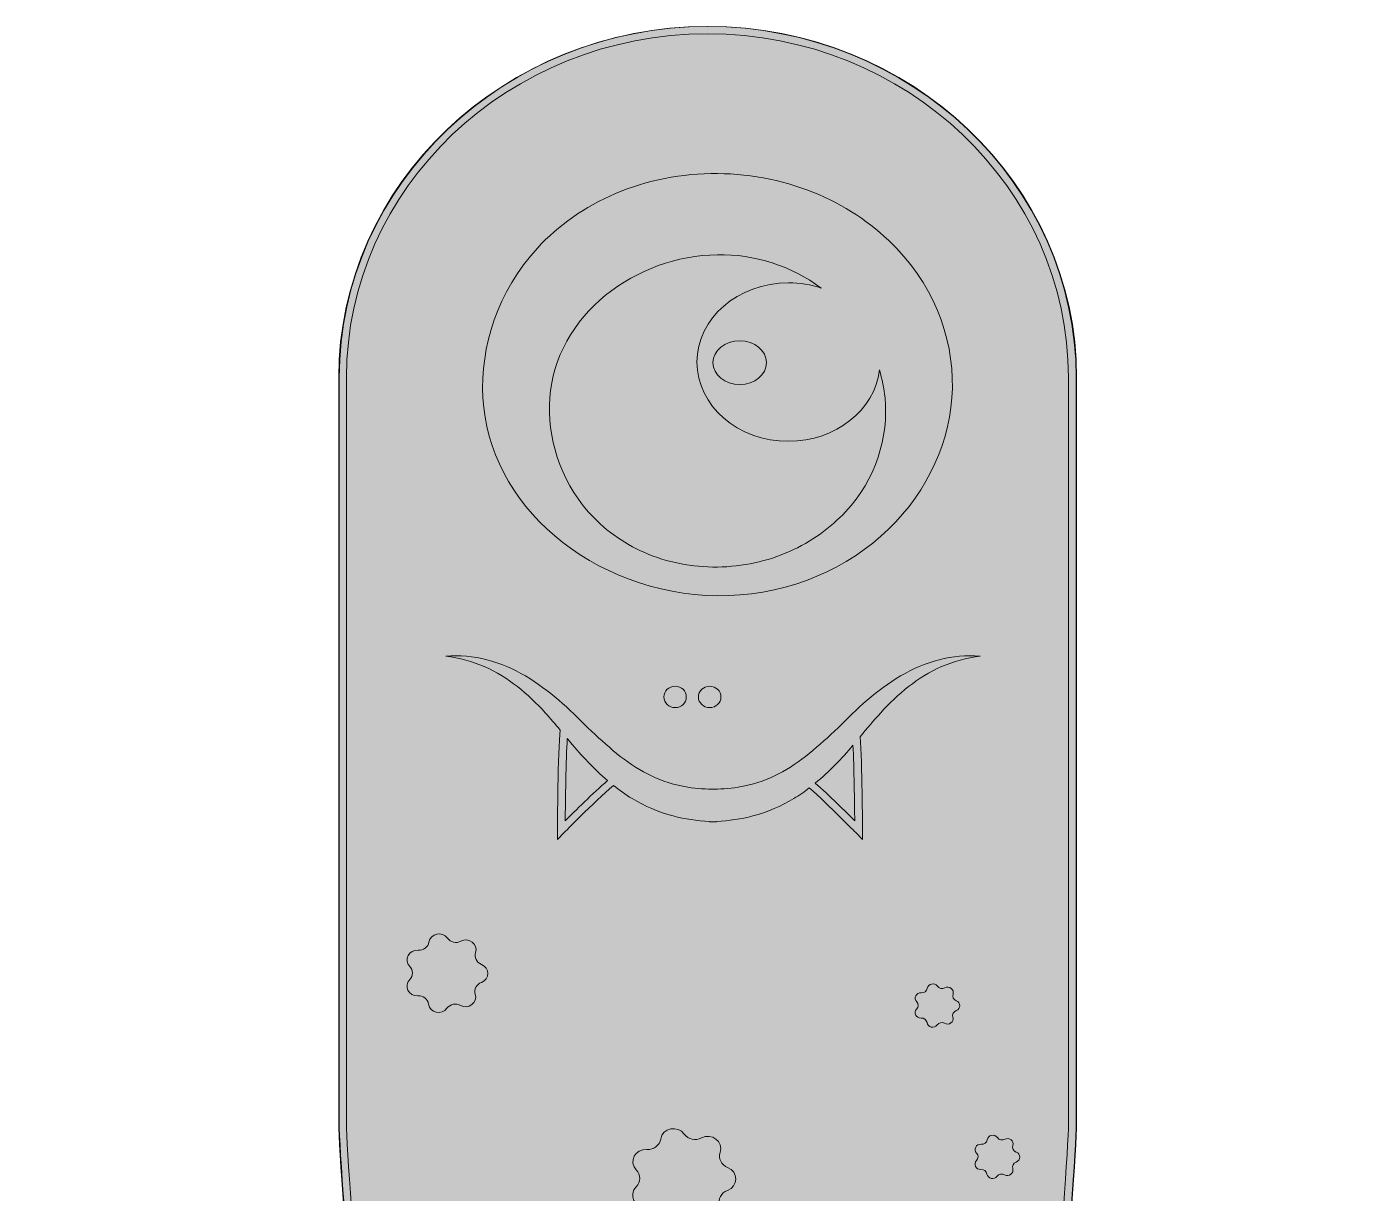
# Model space of a CAD drawing. Header units: millimetres. Extents: x 29 to 230, y -125 to -26.
# Drawn here: x 37.2 to 91.4, y -75.9 to -28.1 of the extents above; entities that cross this region are included whole.
import ezdxf

# ---------------------------------------------------------------- set-up
doc = ezdxf.new("R2010")
doc.units = ezdxf.units.MM
doc.header["$MEASUREMENT"] = 0
doc.layers.add('engraving', color=7, linetype='Continuous')
doc.layers.add('Layer 1', color=7, linetype='Continuous')

# ---------------------------------------------------------------- blocks, each defined once
blk = doc.blocks.new('block 3')
at = {"layer": 'engraving'}
h = blk.add_hatch(color=1, dxfattribs=at)
h.dxf.hatch_style = 2
edge = h.paths.add_edge_path()
edge.add_spline(control_points=[(55.936, -43.289), (56.048, -45.413), (57.118, -47.473), (58.882, -48.952), (60.621, -50.44), (63.039, -51.388), (65.551, -51.406), (68.064, -51.449), (70.547, -50.496), (72.247, -48.971), (73.977, -47.457), (75.004, -45.409), (75.167, -43.289), (75.322, -41.173), (74.591, -38.934), (72.893, -37.155), (72.043, -36.275), (70.97, -35.502), (69.705, -34.96), (68.444, -34.415), (66.999, -34.111), (65.551, -34.095), (64.104, -34.085), (62.643, -34.368), (61.371, -34.914), (60.096, -35.456), (59.015, -36.238), (58.183, -37.137), (56.52, -38.951), (55.831, -41.176), (55.936, -43.289)], knot_values=[0, 0, 0, 0, 1, 1, 1, 2, 2, 2, 3, 3, 3, 4, 4, 4, 5, 5, 5, 6, 6, 6, 7, 7, 7, 8, 8, 8, 9, 9, 9, 10, 10, 10, 10], degree=3, periodic=1)
edge = h.paths.add_edge_path()
edge.add_spline(control_points=[(58.679, -43.289), (58.791, -41.661), (59.66, -40.128), (60.969, -39.089), (62.271, -38.039), (63.889, -37.451), (65.551, -37.425), (67.065, -37.393), (68.592, -37.886), (69.808, -38.795), (69.39, -38.656), (68.938, -38.576), (68.464, -38.576), (66.393, -38.576), (64.714, -40.031), (64.714, -41.826), (64.714, -43.62), (66.393, -45.075), (68.464, -45.075), (70.409, -45.075), (72.007, -43.792), (72.194, -42.149), (72.306, -42.52), (72.385, -42.901), (72.424, -43.289), (72.579, -44.911), (72.049, -46.622), (70.807, -47.961), (70.185, -48.623), (69.407, -49.196), (68.504, -49.594), (67.602, -49.994), (66.585, -50.214), (65.551, -50.231), (64.518, -50.24), (63.485, -50.04), (62.572, -49.64), (61.658, -49.243), (60.874, -48.66), (60.27, -47.98), (59.062, -46.606), (58.575, -44.908), (58.679, -43.289)], knot_values=[0, 0, 0, 0, 1, 1, 1, 2, 2, 2, 3, 3, 3, 4, 4, 4, 5, 5, 5, 6, 6, 6, 7, 7, 7, 8, 8, 8, 9, 9, 9, 10, 10, 10, 11, 11, 11, 12, 12, 12, 13, 13, 13, 14, 14, 14, 14], degree=3, periodic=1)
edge = h.paths.add_edge_path()
edge.add_spline(control_points=[(66.467, -42.751), (65.861, -42.751), (65.37, -42.347), (65.37, -41.85), (65.37, -41.352), (65.861, -40.949), (66.467, -40.949), (67.073, -40.949), (67.565, -41.352), (67.565, -41.85), (67.565, -42.347), (67.073, -42.751), (66.467, -42.751)], knot_values=[0, 0, 0, 0, 1, 1, 1, 2, 2, 2, 3, 3, 3, 4, 4, 4, 4], degree=3, periodic=1)
at = {"layer": 'engraving', "lineweight": 0}
for points, knots in [([(55.936, -43.289), (56.048, -45.413), (57.118, -47.473), (58.882, -48.952), (60.621, -50.44), (63.039, -51.388), (65.551, -51.406), (68.064, -51.449), (70.547, -50.496), (72.247, -48.971), (73.977, -47.457), (75.004, -45.409), (75.167, -43.289), (75.322, -41.173), (74.591, -38.934), (72.893, -37.155), (72.043, -36.275), (70.97, -35.502), (69.705, -34.96), (68.444, -34.415), (66.999, -34.111), (65.551, -34.095), (64.104, -34.085), (62.643, -34.368), (61.371, -34.914), (60.096, -35.456), (59.015, -36.238), (58.183, -37.137), (56.52, -38.951), (55.831, -41.176), (55.936, -43.289)], [0, 0, 0, 0, 1, 1, 1, 2, 2, 2, 3, 3, 3, 4, 4, 4, 5, 5, 5, 6, 6, 6, 7, 7, 7, 8, 8, 8, 9, 9, 9, 10, 10, 10, 10]), ([(58.679, -43.289), (58.791, -41.661), (59.66, -40.128), (60.969, -39.089), (62.271, -38.039), (63.889, -37.451), (65.551, -37.425), (67.065, -37.393), (68.592, -37.886), (69.808, -38.795), (69.39, -38.656), (68.938, -38.576), (68.464, -38.576), (66.393, -38.576), (64.714, -40.031), (64.714, -41.826), (64.714, -43.62), (66.393, -45.075), (68.464, -45.075), (70.409, -45.075), (72.007, -43.792), (72.194, -42.149), (72.306, -42.52), (72.385, -42.901), (72.424, -43.289), (72.579, -44.911), (72.049, -46.622), (70.807, -47.961), (70.185, -48.623), (69.407, -49.196), (68.504, -49.594), (67.602, -49.994), (66.585, -50.214), (65.551, -50.231), (64.518, -50.24), (63.485, -50.04), (62.572, -49.64), (61.658, -49.243), (60.874, -48.66), (60.27, -47.98), (59.062, -46.606), (58.575, -44.908), (58.679, -43.289)], [0, 0, 0, 0, 1, 1, 1, 2, 2, 2, 3, 3, 3, 4, 4, 4, 5, 5, 5, 6, 6, 6, 7, 7, 7, 8, 8, 8, 9, 9, 9, 10, 10, 10, 11, 11, 11, 12, 12, 12, 13, 13, 13, 14, 14, 14, 14]), ([(66.467, -42.751), (65.861, -42.751), (65.37, -42.347), (65.37, -41.85), (65.37, -41.352), (65.861, -40.949), (66.467, -40.949), (67.073, -40.949), (67.565, -41.352), (67.565, -41.85), (67.565, -42.347), (67.073, -42.751), (66.467, -42.751)], [0, 0, 0, 0, 1, 1, 1, 2, 2, 2, 3, 3, 3, 4, 4, 4, 4])]:
    blk.add_open_spline(points, degree=3, knots=knots, dxfattribs=at)
blk = doc.blocks.new('block 2')
at = {"layer": 'engraving'}
h = blk.add_hatch(color=1, dxfattribs=at)
h.dxf.hatch_style = 2
edge = h.paths.add_edge_path()
edge.add_spline(control_points=[(65.144, -28.067), (65.144, -28.067), (65.144, -28.067), (65.144, -28.067), (56.828, -28.067), (50.024, -34.544), (50.024, -42.46), (50.024, -42.46), (50.024, -73.011), (50.024, -73.011), (50.024, -75.132), (51.377, -89.953), (51.377, -89.953), (51.377, -91.875), (53.029, -93.447), (55.048, -93.447), (57.067, -93.447), (58.719, -91.875), (58.719, -89.953), (58.719, -89.953), (58.719, -86.029), (58.719, -86.029), (60.672, -86.91), (62.85, -87.405), (65.144, -87.405), (65.144, -87.405), (65.144, -87.405), (65.144, -87.405), (67.438, -87.405), (69.616, -86.91), (71.569, -86.029), (71.569, -86.029), (71.569, -89.953), (71.569, -89.953), (71.569, -91.875), (73.221, -93.447), (75.24, -93.447), (77.259, -93.447), (78.911, -91.875), (78.911, -89.953), (78.911, -89.953), (80.264, -75.132), (80.264, -73.011), (80.264, -73.011), (80.264, -42.46), (80.264, -42.46), (80.264, -34.544), (73.46, -28.067), (65.144, -28.067), (65.144, -28.067), (65.144, -28.067), (65.144, -28.067)], knot_values=[0, 0, 0, 0, 1, 1, 1, 2, 2, 2, 3, 3, 3, 4, 4, 4, 5, 5, 5, 6, 6, 6, 7, 7, 7, 8, 8, 8, 9, 9, 9, 10, 10, 10, 11, 11, 11, 12, 12, 12, 13, 13, 13, 14, 14, 14, 15, 15, 15, 16, 16, 16, 17, 17, 17, 17], degree=3, periodic=1)
edge = h.paths.add_edge_path()
edge.add_spline(control_points=[(65.144, -28.368), (73.307, -28.368), (79.947, -34.69), (79.947, -42.46), (79.947, -42.46), (79.947, -73.011), (79.947, -73.011), (79.947, -75.095), (78.609, -89.779), (78.596, -89.927), (78.596, -89.927), (78.594, -89.94), (78.594, -89.94), (78.594, -89.94), (78.594, -89.953), (78.594, -89.953), (78.594, -91.713), (77.09, -93.146), (75.24, -93.146), (73.391, -93.146), (71.886, -91.713), (71.886, -89.953), (71.886, -89.953), (71.886, -86.029), (71.886, -86.029), (71.886, -86.029), (71.886, -85.553), (71.886, -85.553), (71.886, -85.553), (71.434, -85.757), (71.434, -85.757), (69.452, -86.65), (67.335, -87.103), (65.144, -87.103), (62.953, -87.103), (60.837, -86.65), (58.854, -85.757), (58.854, -85.757), (58.402, -85.553), (58.402, -85.553), (58.402, -85.553), (58.402, -86.029), (58.402, -86.029), (58.402, -86.029), (58.402, -89.953), (58.402, -89.953), (58.402, -91.713), (56.897, -93.146), (55.048, -93.146), (53.198, -93.146), (51.694, -91.713), (51.694, -89.953), (51.694, -89.953), (51.694, -89.94), (51.694, -89.94), (51.694, -89.94), (51.693, -89.927), (51.693, -89.927), (51.679, -89.779), (50.341, -75.095), (50.341, -73.011), (50.341, -73.011), (50.341, -42.46), (50.341, -42.46), (50.341, -34.69), (56.982, -28.368), (65.144, -28.368)], knot_values=[0, 0, 0, 0, 0.352778, 0.352778, 0.352778, 0.705556, 0.705556, 0.705556, 1.058333, 1.058333, 1.058333, 1.411111, 1.411111, 1.411111, 1.763889, 1.763889, 1.763889, 2.116667, 2.116667, 2.116667, 2.469444, 2.469444, 2.469444, 2.822222, 2.822222, 2.822222, 3.175, 3.175, 3.175, 3.527778, 3.527778, 3.527778, 3.880556, 3.880556, 3.880556, 4.233333, 4.233333, 4.233333, 4.586111, 4.586111, 4.586111, 4.938889, 4.938889, 4.938889, 5.291667, 5.291667, 5.291667, 5.644444, 5.644444, 5.644444, 5.997222, 5.997222, 5.997222, 6.35, 6.35, 6.35, 6.702778, 6.702778, 6.702778, 7.055556, 7.055556, 7.055556, 7.408333, 7.408333, 7.408333, 7.761111, 7.761111, 7.761111, 7.761111], degree=3, periodic=0)
edge.add_line((65.144, -28.368), (65.144, -28.368))
h = blk.add_hatch(color=1, dxfattribs=at)
h.dxf.hatch_style = 2
edge = h.paths.add_edge_path()
edge.add_spline(control_points=[(73.064, -54.694), (72.574, -54.984), (72.12, -55.325), (71.693, -55.688), (71.264, -56.052), (70.881, -56.454), (70.497, -56.819), (69.723, -57.555), (68.947, -58.261), (68.058, -58.71), (67.614, -58.937), (67.165, -59.106), (66.678, -59.207), (66.308, -59.284), (65.93, -59.325), (65.552, -59.333), (65.552, -59.333), (65.552, -59.332), (65.552, -59.332), (65.547, -59.332), (65.543, -59.333), (65.538, -59.333), (65.482, -59.335), (65.426, -59.333), (65.37, -59.333), (65.314, -59.333), (65.257, -59.335), (65.201, -59.333), (65.197, -59.333), (65.192, -59.332), (65.187, -59.332), (65.187, -59.332), (65.187, -59.333), (65.187, -59.333), (64.809, -59.325), (64.431, -59.284), (64.061, -59.207), (63.574, -59.106), (63.125, -58.937), (62.682, -58.71), (61.793, -58.261), (61.016, -57.555), (60.243, -56.819), (59.859, -56.454), (59.475, -56.052), (59.046, -55.688), (58.619, -55.325), (58.165, -54.984), (57.676, -54.694), (56.695, -54.119), (55.535, -53.783), (54.417, -53.886), (55.53, -54.016), (56.53, -54.48), (57.348, -55.133), (57.762, -55.456), (58.14, -55.82), (58.493, -56.208), (58.703, -56.437), (58.906, -56.676), (59.109, -56.92), (59.01, -57.758), (58.991, -60.88), (58.99, -61.017), (58.99, -61.017), (58.988, -61.405), (58.988, -61.405), (58.988, -61.405), (59.265, -61.121), (59.265, -61.121), (59.278, -61.107), (60.45, -59.905), (61.29, -59.186), (61.529, -59.376), (61.781, -59.556), (62.05, -59.723), (62.562, -60.033), (63.144, -60.28), (63.734, -60.435), (64.22, -60.562), (64.72, -60.639), (65.225, -60.667), (65.225, -60.667), (65.225, -60.681), (65.225, -60.681), (65.273, -60.68), (65.321, -60.676), (65.37, -60.674), (65.418, -60.676), (65.466, -60.68), (65.514, -60.681), (65.514, -60.681), (65.515, -60.667), (65.515, -60.667), (66.019, -60.639), (66.519, -60.562), (67.005, -60.435), (67.595, -60.28), (68.178, -60.033), (68.689, -59.723), (68.91, -59.586), (69.117, -59.439), (69.318, -59.287), (70.145, -60.011), (71.214, -61.108), (71.227, -61.121), (71.227, -61.121), (71.504, -61.405), (71.504, -61.405), (71.504, -61.405), (71.502, -61.017), (71.502, -61.017), (71.501, -60.892), (71.485, -58.279), (71.407, -57.187), (71.688, -56.85), (71.96, -56.519), (72.247, -56.208), (72.599, -55.82), (72.977, -55.456), (73.391, -55.133), (74.21, -54.48), (75.209, -54.016), (76.322, -53.886), (75.205, -53.783), (74.044, -54.119), (73.064, -54.694)], knot_values=[0, 0, 0, 0, 1, 1, 1, 2, 2, 2, 3, 3, 3, 4, 4, 4, 5, 5, 5, 6, 6, 6, 7, 7, 7, 8, 8, 8, 9, 9, 9, 10, 10, 10, 11, 11, 11, 12, 12, 12, 13, 13, 13, 14, 14, 14, 15, 15, 15, 16, 16, 16, 17, 17, 17, 18, 18, 18, 19, 19, 19, 20, 20, 20, 21, 21, 21, 22, 22, 22, 23, 23, 23, 24, 24, 24, 25, 25, 25, 26, 26, 26, 27, 27, 27, 28, 28, 28, 29, 29, 29, 30, 30, 30, 31, 31, 31, 32, 32, 32, 33, 33, 33, 34, 34, 34, 35, 35, 35, 36, 36, 36, 37, 37, 37, 38, 38, 38, 39, 39, 39, 40, 40, 40, 41, 41, 41, 42, 42, 42, 42], degree=3, periodic=1)
edge = h.paths.add_edge_path()
edge.add_spline(control_points=[(59.31, -60.634), (59.318, -59.86), (59.34, -58.12), (59.397, -57.264), (59.442, -57.318), (59.485, -57.37), (59.53, -57.424), (59.984, -57.966), (60.479, -58.503), (61.049, -58.987), (60.448, -59.504), (59.706, -60.236), (59.31, -60.634)], knot_values=[0, 0, 0, 0, 1, 1, 1, 2, 2, 2, 3, 3, 3, 4, 4, 4, 4], degree=3, periodic=1)
edge = h.paths.add_edge_path()
edge.add_spline(control_points=[(69.563, -59.092), (70.146, -58.614), (70.651, -58.081), (71.111, -57.539), (71.156, -58.451), (71.175, -59.936), (71.182, -60.634), (70.812, -60.262), (70.141, -59.599), (69.563, -59.092)], knot_values=[0, 0, 0, 0, 1, 1, 1, 2, 2, 2, 3, 3, 3, 3], degree=3, periodic=1)
h = blk.add_hatch(color=1, dxfattribs=at)
h.dxf.hatch_style = 2
edge = h.paths.add_edge_path()
edge.add_spline(control_points=[(64.277, -55.555), (64.277, -55.797), (64.07, -55.994), (63.816, -55.994), (63.561, -55.994), (63.354, -55.797), (63.354, -55.555), (63.354, -55.312), (63.561, -55.116), (63.816, -55.116), (64.07, -55.116), (64.277, -55.312), (64.277, -55.555)], knot_values=[0, 0, 0, 0, 1, 1, 1, 2, 2, 2, 3, 3, 3, 4, 4, 4, 4], degree=3, periodic=1)
h = blk.add_hatch(color=1, dxfattribs=at)
h.dxf.hatch_style = 2
edge = h.paths.add_edge_path()
edge.add_spline(control_points=[(65.696, -55.555), (65.696, -55.797), (65.489, -55.994), (65.234, -55.994), (64.98, -55.994), (64.773, -55.797), (64.773, -55.555), (64.773, -55.312), (64.98, -55.116), (65.234, -55.116), (65.489, -55.116), (65.696, -55.312), (65.696, -55.555)], knot_values=[0, 0, 0, 0, 1, 1, 1, 2, 2, 2, 3, 3, 3, 4, 4, 4, 4], degree=3, periodic=1)
h = blk.add_hatch(color=1, dxfattribs=at)
h.dxf.hatch_style = 2
edge = h.paths.add_edge_path()
edge.add_spline(control_points=[(55.014, -68.204), (55.014, -68.204), (55.014, -68.204), (55.014, -68.204), (54.826, -68.1), (54.585, -68.15), (54.461, -68.32), (54.461, -68.32), (54.461, -68.32), (54.461, -68.32), (54.245, -68.616), (53.76, -68.507), (53.705, -68.151), (53.705, -68.151), (53.705, -68.151), (53.705, -68.151), (53.674, -67.946), (53.482, -67.798), (53.265, -67.812), (53.265, -67.812), (53.265, -67.812), (53.265, -67.812), (52.888, -67.836), (52.675, -67.407), (52.933, -67.144), (52.933, -67.144), (52.933, -67.144), (52.933, -67.144), (53.082, -66.993), (53.084, -66.758), (52.937, -66.605), (52.937, -66.605), (52.937, -66.605), (52.937, -66.605), (52.682, -66.339), (52.902, -65.913), (53.279, -65.942), (53.279, -65.942), (53.279, -65.942), (53.279, -65.942), (53.496, -65.958), (53.69, -65.813), (53.724, -65.609), (53.724, -65.609), (53.724, -65.609), (53.724, -65.609), (53.784, -65.253), (54.27, -65.151), (54.482, -65.449), (54.482, -65.449), (54.482, -65.449), (54.482, -65.449), (54.603, -65.621), (54.843, -65.675), (55.033, -65.573), (55.033, -65.573), (55.033, -65.573), (55.033, -65.573), (55.362, -65.396), (55.75, -65.694), (55.636, -66.037), (55.636, -66.037), (55.636, -66.037), (55.636, -66.037), (55.571, -66.235), (55.676, -66.447), (55.878, -66.525), (55.878, -66.525), (55.878, -66.525), (55.878, -66.525), (56.229, -66.659), (56.226, -67.134), (55.873, -67.263), (55.873, -67.263), (55.873, -67.263), (55.873, -67.263), (55.67, -67.338), (55.561, -67.549), (55.624, -67.747), (55.624, -67.747), (55.624, -67.747), (55.624, -67.747), (55.732, -68.093), (55.34, -68.386), (55.014, -68.204)], knot_values=[0, 0, 0, 0, 1, 1, 1, 2, 2, 2, 3, 3, 3, 4, 4, 4, 5, 5, 5, 6, 6, 6, 7, 7, 7, 8, 8, 8, 9, 9, 9, 10, 10, 10, 11, 11, 11, 12, 12, 12, 13, 13, 13, 14, 14, 14, 15, 15, 15, 16, 16, 16, 17, 17, 17, 18, 18, 18, 19, 19, 19, 20, 20, 20, 21, 21, 21, 22, 22, 22, 23, 23, 23, 24, 24, 24, 25, 25, 25, 26, 26, 26, 27, 27, 27, 28, 28, 28, 28], degree=3, periodic=1)
h = blk.add_hatch(color=1, dxfattribs=at)
h.dxf.hatch_style = 2
edge = h.paths.add_edge_path()
edge.add_spline(control_points=[(74.869, -68.939), (74.869, -68.939), (74.869, -68.939), (74.869, -68.939), (74.765, -68.882), (74.632, -68.91), (74.564, -69.004), (74.564, -69.004), (74.564, -69.004), (74.564, -69.004), (74.445, -69.167), (74.177, -69.107), (74.147, -68.91), (74.147, -68.91), (74.147, -68.91), (74.147, -68.91), (74.129, -68.797), (74.024, -68.715), (73.904, -68.723), (73.904, -68.723), (73.904, -68.723), (73.904, -68.723), (73.695, -68.736), (73.578, -68.499), (73.72, -68.354), (73.72, -68.354), (73.72, -68.354), (73.72, -68.354), (73.803, -68.271), (73.804, -68.141), (73.723, -68.057), (73.723, -68.057), (73.723, -68.057), (73.723, -68.057), (73.582, -67.91), (73.703, -67.675), (73.911, -67.69), (73.911, -67.69), (73.911, -67.69), (73.911, -67.69), (74.031, -67.7), (74.138, -67.619), (74.157, -67.506), (74.157, -67.506), (74.157, -67.506), (74.157, -67.506), (74.19, -67.31), (74.458, -67.254), (74.575, -67.418), (74.575, -67.418), (74.575, -67.418), (74.575, -67.418), (74.642, -67.513), (74.775, -67.543), (74.88, -67.487), (74.88, -67.487), (74.88, -67.487), (74.88, -67.487), (75.061, -67.389), (75.275, -67.553), (75.213, -67.743), (75.213, -67.743), (75.213, -67.743), (75.213, -67.743), (75.177, -67.852), (75.235, -67.969), (75.346, -68.012), (75.346, -68.012), (75.346, -68.012), (75.346, -68.012), (75.54, -68.087), (75.538, -68.348), (75.343, -68.42), (75.343, -68.42), (75.343, -68.42), (75.343, -68.42), (75.231, -68.461), (75.171, -68.578), (75.206, -68.687), (75.206, -68.687), (75.206, -68.687), (75.206, -68.687), (75.266, -68.878), (75.049, -69.04), (74.869, -68.939)], knot_values=[0, 0, 0, 0, 1, 1, 1, 2, 2, 2, 3, 3, 3, 4, 4, 4, 5, 5, 5, 6, 6, 6, 7, 7, 7, 8, 8, 8, 9, 9, 9, 10, 10, 10, 11, 11, 11, 12, 12, 12, 13, 13, 13, 14, 14, 14, 15, 15, 15, 16, 16, 16, 17, 17, 17, 18, 18, 18, 19, 19, 19, 20, 20, 20, 21, 21, 21, 22, 22, 22, 23, 23, 23, 24, 24, 24, 25, 25, 25, 26, 26, 26, 27, 27, 27, 28, 28, 28, 28], degree=3, periodic=1)
h = blk.add_hatch(color=1, dxfattribs=at)
h.dxf.hatch_style = 2
edge = h.paths.add_edge_path()
edge.add_spline(control_points=[(64.869, -76.988), (64.869, -76.988), (64.869, -76.988), (64.869, -76.988), (64.63, -76.855), (64.323, -76.92), (64.165, -77.136), (64.165, -77.136), (64.165, -77.136), (64.165, -77.136), (63.89, -77.513), (63.273, -77.375), (63.204, -76.921), (63.204, -76.921), (63.204, -76.921), (63.204, -76.921), (63.164, -76.66), (62.92, -76.472), (62.643, -76.489), (62.643, -76.489), (62.643, -76.489), (62.643, -76.489), (62.163, -76.519), (61.891, -75.974), (62.221, -75.639), (62.221, -75.639), (62.221, -75.639), (62.221, -75.639), (62.41, -75.446), (62.412, -75.148), (62.226, -74.953), (62.226, -74.953), (62.226, -74.953), (62.226, -74.953), (61.901, -74.614), (62.18, -74.072), (62.661, -74.108), (62.661, -74.108), (62.661, -74.108), (62.661, -74.108), (62.937, -74.129), (63.184, -73.944), (63.227, -73.684), (63.227, -73.684), (63.227, -73.684), (63.227, -73.684), (63.303, -73.231), (63.923, -73.101), (64.192, -73.481), (64.192, -73.481), (64.192, -73.481), (64.192, -73.481), (64.347, -73.7), (64.653, -73.768), (64.894, -73.638), (64.894, -73.638), (64.894, -73.638), (64.894, -73.638), (65.313, -73.413), (65.806, -73.792), (65.662, -74.23), (65.662, -74.23), (65.662, -74.23), (65.662, -74.23), (65.579, -74.482), (65.713, -74.752), (65.97, -74.85), (65.97, -74.85), (65.97, -74.85), (65.97, -74.85), (66.417, -75.022), (66.413, -75.625), (65.963, -75.791), (65.963, -75.791), (65.963, -75.791), (65.963, -75.791), (65.705, -75.886), (65.567, -76.154), (65.646, -76.407), (65.646, -76.407), (65.646, -76.407), (65.646, -76.407), (65.784, -76.846), (65.285, -77.22), (64.869, -76.988)], knot_values=[0, 0, 0, 0, 1, 1, 1, 2, 2, 2, 3, 3, 3, 4, 4, 4, 5, 5, 5, 6, 6, 6, 7, 7, 7, 8, 8, 8, 9, 9, 9, 10, 10, 10, 11, 11, 11, 12, 12, 12, 13, 13, 13, 14, 14, 14, 15, 15, 15, 16, 16, 16, 17, 17, 17, 18, 18, 18, 19, 19, 19, 20, 20, 20, 21, 21, 21, 22, 22, 22, 23, 23, 23, 24, 24, 24, 25, 25, 25, 26, 26, 26, 27, 27, 27, 28, 28, 28, 28], degree=3, periodic=1)
h = blk.add_hatch(color=1, dxfattribs=at)
h.dxf.hatch_style = 2
edge = h.paths.add_edge_path()
edge.add_spline(control_points=[(77.325, -75.147), (77.325, -75.147), (77.325, -75.147), (77.325, -75.147), (77.221, -75.09), (77.088, -75.118), (77.02, -75.211), (77.02, -75.211), (77.02, -75.211), (77.02, -75.211), (76.901, -75.375), (76.633, -75.315), (76.603, -75.118), (76.603, -75.118), (76.603, -75.118), (76.603, -75.118), (76.586, -75.005), (76.48, -74.923), (76.36, -74.931), (76.36, -74.931), (76.36, -74.931), (76.36, -74.931), (76.151, -74.944), (76.034, -74.707), (76.177, -74.562), (76.177, -74.562), (76.177, -74.562), (76.177, -74.562), (76.259, -74.479), (76.26, -74.349), (76.179, -74.265), (76.179, -74.265), (76.179, -74.265), (76.179, -74.265), (76.038, -74.118), (76.159, -73.882), (76.367, -73.898), (76.367, -73.898), (76.367, -73.898), (76.367, -73.898), (76.487, -73.907), (76.594, -73.827), (76.613, -73.714), (76.613, -73.714), (76.613, -73.714), (76.613, -73.714), (76.646, -73.518), (76.915, -73.462), (77.031, -73.626), (77.031, -73.626), (77.031, -73.626), (77.031, -73.626), (77.099, -73.721), (77.231, -73.751), (77.336, -73.695), (77.336, -73.695), (77.336, -73.695), (77.336, -73.695), (77.518, -73.597), (77.731, -73.761), (77.669, -73.951), (77.669, -73.951), (77.669, -73.951), (77.669, -73.951), (77.633, -74.06), (77.691, -74.177), (77.802, -74.22), (77.802, -74.22), (77.802, -74.22), (77.802, -74.22), (77.996, -74.294), (77.994, -74.556), (77.8, -74.628), (77.8, -74.628), (77.8, -74.628), (77.8, -74.628), (77.687, -74.669), (77.628, -74.786), (77.662, -74.895), (77.662, -74.895), (77.662, -74.895), (77.662, -74.895), (77.722, -75.086), (77.506, -75.248), (77.325, -75.147)], knot_values=[0, 0, 0, 0, 1, 1, 1, 2, 2, 2, 3, 3, 3, 4, 4, 4, 5, 5, 5, 6, 6, 6, 7, 7, 7, 8, 8, 8, 9, 9, 9, 10, 10, 10, 11, 11, 11, 12, 12, 12, 13, 13, 13, 14, 14, 14, 15, 15, 15, 16, 16, 16, 17, 17, 17, 18, 18, 18, 19, 19, 19, 20, 20, 20, 21, 21, 21, 22, 22, 22, 23, 23, 23, 24, 24, 24, 25, 25, 25, 26, 26, 26, 27, 27, 27, 28, 28, 28, 28], degree=3, periodic=1)
at = {"layer": 'engraving', "lineweight": 0}
for points, knots in [([(65.144, -28.067), (65.144, -28.067), (65.144, -28.067), (65.144, -28.067), (56.828, -28.067), (50.024, -34.544), (50.024, -42.46), (50.024, -42.46), (50.024, -73.011), (50.024, -73.011), (50.024, -75.132), (51.377, -89.953), (51.377, -89.953), (51.377, -91.875), (53.029, -93.447), (55.048, -93.447), (57.067, -93.447), (58.719, -91.875), (58.719, -89.953), (58.719, -89.953), (58.719, -86.029), (58.719, -86.029), (60.672, -86.91), (62.85, -87.405), (65.144, -87.405), (65.144, -87.405), (65.144, -87.405), (65.144, -87.405), (67.438, -87.405), (69.616, -86.91), (71.569, -86.029), (71.569, -86.029), (71.569, -89.953), (71.569, -89.953), (71.569, -91.875), (73.221, -93.447), (75.24, -93.447), (77.259, -93.447), (78.911, -91.875), (78.911, -89.953), (78.911, -89.953), (80.264, -75.132), (80.264, -73.011), (80.264, -73.011), (80.264, -42.46), (80.264, -42.46), (80.264, -34.544), (73.46, -28.067), (65.144, -28.067), (65.144, -28.067), (65.144, -28.067), (65.144, -28.067)], [0, 0, 0, 0, 1, 1, 1, 2, 2, 2, 3, 3, 3, 4, 4, 4, 5, 5, 5, 6, 6, 6, 7, 7, 7, 8, 8, 8, 9, 9, 9, 10, 10, 10, 11, 11, 11, 12, 12, 12, 13, 13, 13, 14, 14, 14, 15, 15, 15, 16, 16, 16, 17, 17, 17, 17]), ([(65.144, -28.368), (73.307, -28.368), (79.947, -34.69), (79.947, -42.46), (79.947, -42.46), (79.947, -73.011), (79.947, -73.011), (79.947, -75.095), (78.609, -89.779), (78.596, -89.927), (78.596, -89.927), (78.594, -89.94), (78.594, -89.94), (78.594, -89.94), (78.594, -89.953), (78.594, -89.953), (78.594, -91.713), (77.09, -93.146), (75.24, -93.146), (73.391, -93.146), (71.886, -91.713), (71.886, -89.953), (71.886, -89.953), (71.886, -86.029), (71.886, -86.029), (71.886, -86.029), (71.886, -85.553), (71.886, -85.553), (71.886, -85.553), (71.434, -85.757), (71.434, -85.757), (69.452, -86.65), (67.335, -87.103), (65.144, -87.103), (62.953, -87.103), (60.837, -86.65), (58.854, -85.757), (58.854, -85.757), (58.402, -85.553), (58.402, -85.553), (58.402, -85.553), (58.402, -86.029), (58.402, -86.029), (58.402, -86.029), (58.402, -89.953), (58.402, -89.953), (58.402, -91.713), (56.897, -93.146), (55.048, -93.146), (53.198, -93.146), (51.694, -91.713), (51.694, -89.953), (51.694, -89.953), (51.694, -89.94), (51.694, -89.94), (51.694, -89.94), (51.693, -89.927), (51.693, -89.927), (51.679, -89.779), (50.341, -75.095), (50.341, -73.011), (50.341, -73.011), (50.341, -42.46), (50.341, -42.46), (50.341, -34.69), (56.982, -28.368), (65.144, -28.368)], [0, 0, 0, 0, 1, 1, 1, 2, 2, 2, 3, 3, 3, 4, 4, 4, 5, 5, 5, 6, 6, 6, 7, 7, 7, 8, 8, 8, 9, 9, 9, 10, 10, 10, 11, 11, 11, 12, 12, 12, 13, 13, 13, 14, 14, 14, 15, 15, 15, 16, 16, 16, 17, 17, 17, 18, 18, 18, 19, 19, 19, 20, 20, 20, 21, 21, 21, 22, 22, 22, 22]), ([(73.064, -54.694), (72.574, -54.984), (72.12, -55.325), (71.693, -55.688), (71.264, -56.052), (70.881, -56.454), (70.497, -56.819), (69.723, -57.555), (68.947, -58.261), (68.058, -58.71), (67.614, -58.937), (67.165, -59.106), (66.678, -59.207), (66.308, -59.284), (65.93, -59.325), (65.552, -59.333), (65.552, -59.333), (65.552, -59.332), (65.552, -59.332), (65.547, -59.332), (65.543, -59.333), (65.538, -59.333), (65.482, -59.335), (65.426, -59.333), (65.37, -59.333), (65.314, -59.333), (65.257, -59.335), (65.201, -59.333), (65.197, -59.333), (65.192, -59.332), (65.187, -59.332), (65.187, -59.332), (65.187, -59.333), (65.187, -59.333), (64.809, -59.325), (64.431, -59.284), (64.061, -59.207), (63.574, -59.106), (63.125, -58.937), (62.682, -58.71), (61.793, -58.261), (61.016, -57.555), (60.243, -56.819), (59.859, -56.454), (59.475, -56.052), (59.046, -55.688), (58.619, -55.325), (58.165, -54.984), (57.676, -54.694), (56.695, -54.119), (55.535, -53.783), (54.417, -53.886), (55.53, -54.016), (56.53, -54.48), (57.348, -55.133), (57.762, -55.456), (58.14, -55.82), (58.493, -56.208), (58.703, -56.437), (58.906, -56.676), (59.109, -56.92), (59.01, -57.758), (58.991, -60.88), (58.99, -61.017), (58.99, -61.017), (58.988, -61.405), (58.988, -61.405), (58.988, -61.405), (59.265, -61.121), (59.265, -61.121), (59.278, -61.107), (60.45, -59.905), (61.29, -59.186), (61.529, -59.376), (61.781, -59.556), (62.05, -59.723), (62.562, -60.033), (63.144, -60.28), (63.734, -60.435), (64.22, -60.562), (64.72, -60.639), (65.225, -60.667), (65.225, -60.667), (65.225, -60.681), (65.225, -60.681), (65.273, -60.68), (65.321, -60.676), (65.37, -60.674), (65.418, -60.676), (65.466, -60.68), (65.514, -60.681), (65.514, -60.681), (65.515, -60.667), (65.515, -60.667), (66.019, -60.639), (66.519, -60.562), (67.005, -60.435), (67.595, -60.28), (68.178, -60.033), (68.689, -59.723), (68.91, -59.586), (69.117, -59.439), (69.318, -59.287), (70.145, -60.011), (71.214, -61.108), (71.227, -61.121), (71.227, -61.121), (71.504, -61.405), (71.504, -61.405), (71.504, -61.405), (71.502, -61.017), (71.502, -61.017), (71.501, -60.892), (71.485, -58.279), (71.407, -57.187), (71.688, -56.85), (71.96, -56.519), (72.247, -56.208), (72.599, -55.82), (72.977, -55.456), (73.391, -55.133), (74.21, -54.48), (75.209, -54.016), (76.322, -53.886), (75.205, -53.783), (74.044, -54.119), (73.064, -54.694)], [0, 0, 0, 0, 1, 1, 1, 2, 2, 2, 3, 3, 3, 4, 4, 4, 5, 5, 5, 6, 6, 6, 7, 7, 7, 8, 8, 8, 9, 9, 9, 10, 10, 10, 11, 11, 11, 12, 12, 12, 13, 13, 13, 14, 14, 14, 15, 15, 15, 16, 16, 16, 17, 17, 17, 18, 18, 18, 19, 19, 19, 20, 20, 20, 21, 21, 21, 22, 22, 22, 23, 23, 23, 24, 24, 24, 25, 25, 25, 26, 26, 26, 27, 27, 27, 28, 28, 28, 29, 29, 29, 30, 30, 30, 31, 31, 31, 32, 32, 32, 33, 33, 33, 34, 34, 34, 35, 35, 35, 36, 36, 36, 37, 37, 37, 38, 38, 38, 39, 39, 39, 40, 40, 40, 41, 41, 41, 42, 42, 42, 42]), ([(64.277, -55.555), (64.277, -55.797), (64.07, -55.994), (63.816, -55.994), (63.561, -55.994), (63.354, -55.797), (63.354, -55.555), (63.354, -55.312), (63.561, -55.116), (63.816, -55.116), (64.07, -55.116), (64.277, -55.312), (64.277, -55.555)], [0, 0, 0, 0, 1, 1, 1, 2, 2, 2, 3, 3, 3, 4, 4, 4, 4]), ([(65.696, -55.555), (65.696, -55.797), (65.489, -55.994), (65.234, -55.994), (64.98, -55.994), (64.773, -55.797), (64.773, -55.555), (64.773, -55.312), (64.98, -55.116), (65.234, -55.116), (65.489, -55.116), (65.696, -55.312), (65.696, -55.555)], [0, 0, 0, 0, 1, 1, 1, 2, 2, 2, 3, 3, 3, 4, 4, 4, 4]), ([(59.31, -60.634), (59.318, -59.86), (59.34, -58.12), (59.397, -57.264), (59.442, -57.318), (59.485, -57.37), (59.53, -57.424), (59.984, -57.966), (60.479, -58.503), (61.049, -58.987), (60.448, -59.504), (59.706, -60.236), (59.31, -60.634)], [0, 0, 0, 0, 1, 1, 1, 2, 2, 2, 3, 3, 3, 4, 4, 4, 4]), ([(69.563, -59.092), (70.146, -58.614), (70.651, -58.081), (71.111, -57.539), (71.156, -58.451), (71.175, -59.936), (71.182, -60.634), (70.812, -60.262), (70.141, -59.599), (69.563, -59.092)], [0, 0, 0, 0, 1, 1, 1, 2, 2, 2, 3, 3, 3, 3]), ([(55.014, -68.204), (55.014, -68.204), (55.014, -68.204), (55.014, -68.204), (54.826, -68.1), (54.585, -68.15), (54.461, -68.32), (54.461, -68.32), (54.461, -68.32), (54.461, -68.32), (54.245, -68.616), (53.76, -68.507), (53.705, -68.151), (53.705, -68.151), (53.705, -68.151), (53.705, -68.151), (53.674, -67.946), (53.482, -67.798), (53.265, -67.812), (53.265, -67.812), (53.265, -67.812), (53.265, -67.812), (52.888, -67.836), (52.675, -67.407), (52.933, -67.144), (52.933, -67.144), (52.933, -67.144), (52.933, -67.144), (53.082, -66.993), (53.084, -66.758), (52.937, -66.605), (52.937, -66.605), (52.937, -66.605), (52.937, -66.605), (52.682, -66.339), (52.902, -65.913), (53.279, -65.942), (53.279, -65.942), (53.279, -65.942), (53.279, -65.942), (53.496, -65.958), (53.69, -65.813), (53.724, -65.609), (53.724, -65.609), (53.724, -65.609), (53.724, -65.609), (53.784, -65.253), (54.27, -65.151), (54.482, -65.449), (54.482, -65.449), (54.482, -65.449), (54.482, -65.449), (54.603, -65.621), (54.843, -65.675), (55.033, -65.573), (55.033, -65.573), (55.033, -65.573), (55.033, -65.573), (55.362, -65.396), (55.75, -65.694), (55.636, -66.037), (55.636, -66.037), (55.636, -66.037), (55.636, -66.037), (55.571, -66.235), (55.676, -66.447), (55.878, -66.525), (55.878, -66.525), (55.878, -66.525), (55.878, -66.525), (56.229, -66.659), (56.226, -67.134), (55.873, -67.263), (55.873, -67.263), (55.873, -67.263), (55.873, -67.263), (55.67, -67.338), (55.561, -67.549), (55.624, -67.747), (55.624, -67.747), (55.624, -67.747), (55.624, -67.747), (55.732, -68.093), (55.34, -68.386), (55.014, -68.204)], [0, 0, 0, 0, 1, 1, 1, 2, 2, 2, 3, 3, 3, 4, 4, 4, 5, 5, 5, 6, 6, 6, 7, 7, 7, 8, 8, 8, 9, 9, 9, 10, 10, 10, 11, 11, 11, 12, 12, 12, 13, 13, 13, 14, 14, 14, 15, 15, 15, 16, 16, 16, 17, 17, 17, 18, 18, 18, 19, 19, 19, 20, 20, 20, 21, 21, 21, 22, 22, 22, 23, 23, 23, 24, 24, 24, 25, 25, 25, 26, 26, 26, 27, 27, 27, 28, 28, 28, 28]), ([(74.869, -68.939), (74.869, -68.939), (74.869, -68.939), (74.869, -68.939), (74.765, -68.882), (74.632, -68.91), (74.564, -69.004), (74.564, -69.004), (74.564, -69.004), (74.564, -69.004), (74.445, -69.167), (74.177, -69.107), (74.147, -68.91), (74.147, -68.91), (74.147, -68.91), (74.147, -68.91), (74.129, -68.797), (74.024, -68.715), (73.904, -68.723), (73.904, -68.723), (73.904, -68.723), (73.904, -68.723), (73.695, -68.736), (73.578, -68.499), (73.72, -68.354), (73.72, -68.354), (73.72, -68.354), (73.72, -68.354), (73.803, -68.271), (73.804, -68.141), (73.723, -68.057), (73.723, -68.057), (73.723, -68.057), (73.723, -68.057), (73.582, -67.91), (73.703, -67.675), (73.911, -67.69), (73.911, -67.69), (73.911, -67.69), (73.911, -67.69), (74.031, -67.7), (74.138, -67.619), (74.157, -67.506), (74.157, -67.506), (74.157, -67.506), (74.157, -67.506), (74.19, -67.31), (74.458, -67.254), (74.575, -67.418), (74.575, -67.418), (74.575, -67.418), (74.575, -67.418), (74.642, -67.513), (74.775, -67.543), (74.88, -67.487), (74.88, -67.487), (74.88, -67.487), (74.88, -67.487), (75.061, -67.389), (75.275, -67.553), (75.213, -67.743), (75.213, -67.743), (75.213, -67.743), (75.213, -67.743), (75.177, -67.852), (75.235, -67.969), (75.346, -68.012), (75.346, -68.012), (75.346, -68.012), (75.346, -68.012), (75.54, -68.087), (75.538, -68.348), (75.343, -68.42), (75.343, -68.42), (75.343, -68.42), (75.343, -68.42), (75.231, -68.461), (75.171, -68.578), (75.206, -68.687), (75.206, -68.687), (75.206, -68.687), (75.206, -68.687), (75.266, -68.878), (75.049, -69.04), (74.869, -68.939)], [0, 0, 0, 0, 1, 1, 1, 2, 2, 2, 3, 3, 3, 4, 4, 4, 5, 5, 5, 6, 6, 6, 7, 7, 7, 8, 8, 8, 9, 9, 9, 10, 10, 10, 11, 11, 11, 12, 12, 12, 13, 13, 13, 14, 14, 14, 15, 15, 15, 16, 16, 16, 17, 17, 17, 18, 18, 18, 19, 19, 19, 20, 20, 20, 21, 21, 21, 22, 22, 22, 23, 23, 23, 24, 24, 24, 25, 25, 25, 26, 26, 26, 27, 27, 27, 28, 28, 28, 28]), ([(64.869, -76.988), (64.869, -76.988), (64.869, -76.988), (64.869, -76.988), (64.63, -76.855), (64.323, -76.92), (64.165, -77.136), (64.165, -77.136), (64.165, -77.136), (64.165, -77.136), (63.89, -77.513), (63.273, -77.375), (63.204, -76.921), (63.204, -76.921), (63.204, -76.921), (63.204, -76.921), (63.164, -76.66), (62.92, -76.472), (62.643, -76.489), (62.643, -76.489), (62.643, -76.489), (62.643, -76.489), (62.163, -76.519), (61.891, -75.974), (62.221, -75.639), (62.221, -75.639), (62.221, -75.639), (62.221, -75.639), (62.41, -75.446), (62.412, -75.148), (62.226, -74.953), (62.226, -74.953), (62.226, -74.953), (62.226, -74.953), (61.901, -74.614), (62.18, -74.072), (62.661, -74.108), (62.661, -74.108), (62.661, -74.108), (62.661, -74.108), (62.937, -74.129), (63.184, -73.944), (63.227, -73.684), (63.227, -73.684), (63.227, -73.684), (63.227, -73.684), (63.303, -73.231), (63.923, -73.101), (64.192, -73.481), (64.192, -73.481), (64.192, -73.481), (64.192, -73.481), (64.347, -73.7), (64.653, -73.768), (64.894, -73.638), (64.894, -73.638), (64.894, -73.638), (64.894, -73.638), (65.313, -73.413), (65.806, -73.792), (65.662, -74.23), (65.662, -74.23), (65.662, -74.23), (65.662, -74.23), (65.579, -74.482), (65.713, -74.752), (65.97, -74.85), (65.97, -74.85), (65.97, -74.85), (65.97, -74.85), (66.417, -75.022), (66.413, -75.625), (65.963, -75.791), (65.963, -75.791), (65.963, -75.791), (65.963, -75.791), (65.705, -75.886), (65.567, -76.154), (65.646, -76.407), (65.646, -76.407), (65.646, -76.407), (65.646, -76.407), (65.784, -76.846), (65.285, -77.22), (64.869, -76.988)], [0, 0, 0, 0, 1, 1, 1, 2, 2, 2, 3, 3, 3, 4, 4, 4, 5, 5, 5, 6, 6, 6, 7, 7, 7, 8, 8, 8, 9, 9, 9, 10, 10, 10, 11, 11, 11, 12, 12, 12, 13, 13, 13, 14, 14, 14, 15, 15, 15, 16, 16, 16, 17, 17, 17, 18, 18, 18, 19, 19, 19, 20, 20, 20, 21, 21, 21, 22, 22, 22, 23, 23, 23, 24, 24, 24, 25, 25, 25, 26, 26, 26, 27, 27, 27, 28, 28, 28, 28]), ([(77.325, -75.147), (77.325, -75.147), (77.325, -75.147), (77.325, -75.147), (77.221, -75.09), (77.088, -75.118), (77.02, -75.211), (77.02, -75.211), (77.02, -75.211), (77.02, -75.211), (76.901, -75.375), (76.633, -75.315), (76.603, -75.118), (76.603, -75.118), (76.603, -75.118), (76.603, -75.118), (76.586, -75.005), (76.48, -74.923), (76.36, -74.931), (76.36, -74.931), (76.36, -74.931), (76.36, -74.931), (76.151, -74.944), (76.034, -74.707), (76.177, -74.562), (76.177, -74.562), (76.177, -74.562), (76.177, -74.562), (76.259, -74.479), (76.26, -74.349), (76.179, -74.265), (76.179, -74.265), (76.179, -74.265), (76.179, -74.265), (76.038, -74.118), (76.159, -73.882), (76.367, -73.898), (76.367, -73.898), (76.367, -73.898), (76.367, -73.898), (76.487, -73.907), (76.594, -73.827), (76.613, -73.714), (76.613, -73.714), (76.613, -73.714), (76.613, -73.714), (76.646, -73.518), (76.915, -73.462), (77.031, -73.626), (77.031, -73.626), (77.031, -73.626), (77.031, -73.626), (77.099, -73.721), (77.231, -73.751), (77.336, -73.695), (77.336, -73.695), (77.336, -73.695), (77.336, -73.695), (77.518, -73.597), (77.731, -73.761), (77.669, -73.951), (77.669, -73.951), (77.669, -73.951), (77.669, -73.951), (77.633, -74.06), (77.691, -74.177), (77.802, -74.22), (77.802, -74.22), (77.802, -74.22), (77.802, -74.22), (77.996, -74.294), (77.994, -74.556), (77.8, -74.628), (77.8, -74.628), (77.8, -74.628), (77.8, -74.628), (77.687, -74.669), (77.628, -74.786), (77.662, -74.895), (77.662, -74.895), (77.662, -74.895), (77.662, -74.895), (77.722, -75.086), (77.506, -75.248), (77.325, -75.147)], [0, 0, 0, 0, 1, 1, 1, 2, 2, 2, 3, 3, 3, 4, 4, 4, 5, 5, 5, 6, 6, 6, 7, 7, 7, 8, 8, 8, 9, 9, 9, 10, 10, 10, 11, 11, 11, 12, 12, 12, 13, 13, 13, 14, 14, 14, 15, 15, 15, 16, 16, 16, 17, 17, 17, 18, 18, 18, 19, 19, 19, 20, 20, 20, 21, 21, 21, 22, 22, 22, 23, 23, 23, 24, 24, 24, 25, 25, 25, 26, 26, 26, 27, 27, 27, 28, 28, 28, 28])]:
    blk.add_open_spline(points, degree=3, knots=knots, dxfattribs=at)
at = {"layer": 'engraving'}
blk.add_blockref('block 3', (0, 0), dxfattribs=at)

msp = doc.modelspace()

# ---------------------------------------------------------------- hatches: boundary and pattern name
at = {"layer": 'Layer 1'}
h = msp.add_hatch(color=1, dxfattribs=at)
h.dxf.hatch_style = 2
edge = h.paths.add_edge_path()
edge.add_spline(control_points=[(79.447, -93.227), (79.447, -93.227), (79.239, -93.206), (79.239, -93.206), (78.394, -93.12), (77.545, -93.11), (76.698, -93.161), (78.007, -92.626), (78.93, -91.385), (78.93, -89.949), (78.93, -89.949), (80.282, -75.128), (80.282, -73.007), (80.282, -73.007), (80.282, -42.457), (80.282, -42.457), (80.282, -34.54), (73.478, -28.063), (65.163, -28.063), (65.163, -28.063), (65.163, -28.063), (65.163, -28.063), (56.847, -28.063), (50.043, -34.54), (50.043, -42.457), (50.043, -42.457), (50.043, -73.007), (50.043, -73.007), (50.043, -75.128), (51.395, -89.949), (51.395, -89.949), (51.395, -90.964), (51.859, -91.879), (52.592, -92.519), (52.395, -92.526), (52.199, -92.53), (52.003, -92.547), (52.003, -92.547), (47.236, -92.974), (47.236, -92.974), (41.563, -93.483), (37.216, -98.237), (37.216, -103.932), (37.216, -103.932), (37.216, -105.902), (37.216, -105.902), (37.216, -105.902), (91.352, -105.902), (91.352, -105.902), (91.352, -105.902), (91.352, -105.902), (91.352, -105.902), (91.352, -99.258), (86.091, -93.227), (79.447, -93.227)], knot_values=[0, 0, 0, 0, 1, 1, 1, 2, 2, 2, 3, 3, 3, 4, 4, 4, 5, 5, 5, 6, 6, 6, 7, 7, 7, 8, 8, 8, 9, 9, 9, 10, 10, 10, 11, 11, 11, 12, 12, 12, 13, 13, 13, 14, 14, 14, 15, 15, 15, 16, 16, 16, 17, 17, 17, 18, 18, 18, 18], degree=3, periodic=1)
edge = h.paths.add_edge_path()
edge.add_spline(control_points=[(70.611, -93.84), (70.611, -93.84), (63.354, -92.667), (63.354, -92.667), (63.354, -92.667), (57.464, -92.586), (57.464, -92.586), (58.242, -91.944), (58.737, -91), (58.737, -89.949), (58.737, -89.949), (58.737, -86.026), (58.737, -86.026), (60.69, -86.906), (62.868, -87.401), (65.163, -87.401), (65.163, -87.401), (65.163, -87.401), (65.163, -87.401), (67.457, -87.401), (69.635, -86.906), (71.588, -86.026), (71.588, -86.026), (71.588, -89.949), (71.588, -89.949), (71.588, -91.68), (72.929, -93.123), (74.67, -93.394), (74.67, -93.394), (71.438, -93.872), (71.438, -93.872), (71.162, -93.872), (70.886, -93.861), (70.611, -93.84)], knot_values=[0, 0, 0, 0, 1, 1, 1, 2, 2, 2, 3, 3, 3, 4, 4, 4, 5, 5, 5, 6, 6, 6, 7, 7, 7, 8, 8, 8, 9, 9, 9, 10, 10, 10, 11, 11, 11, 11], degree=3, periodic=1)

# ---------------------------------------------------------------- linework, layer by layer
at = {"layer": 'Layer 1', "lineweight": 0}
msp.add_open_spline([(79.447, -93.227), (79.447, -93.227), (79.239, -93.206), (79.239, -93.206), (78.394, -93.12), (77.545, -93.11), (76.698, -93.161), (78.007, -92.626), (78.93, -91.385), (78.93, -89.949), (78.93, -89.949), (80.282, -75.128), (80.282, -73.007), (80.282, -73.007), (80.282, -42.457), (80.282, -42.457), (80.282, -34.54), (73.478, -28.063), (65.163, -28.063), (65.163, -28.063), (65.163, -28.063), (65.163, -28.063), (56.847, -28.063), (50.043, -34.54), (50.043, -42.457), (50.043, -42.457), (50.043, -73.007), (50.043, -73.007), (50.043, -75.128), (51.395, -89.949), (51.395, -89.949), (51.395, -90.964), (51.859, -91.879), (52.592, -92.519), (52.395, -92.526), (52.199, -92.53), (52.003, -92.547), (52.003, -92.547), (47.236, -92.974), (47.236, -92.974), (41.563, -93.483), (37.216, -98.237), (37.216, -103.932), (37.216, -103.932), (37.216, -105.902), (37.216, -105.902), (37.216, -105.902), (91.352, -105.902), (91.352, -105.902), (91.352, -105.902), (91.352, -105.902), (91.352, -105.902), (91.352, -99.258), (86.091, -93.227), (79.447, -93.227)], degree=3, knots=[0, 0, 0, 0, 1, 1, 1, 2, 2, 2, 3, 3, 3, 4, 4, 4, 5, 5, 5, 6, 6, 6, 7, 7, 7, 8, 8, 8, 9, 9, 9, 10, 10, 10, 11, 11, 11, 12, 12, 12, 13, 13, 13, 14, 14, 14, 15, 15, 15, 16, 16, 16, 17, 17, 17, 18, 18, 18, 18], dxfattribs=at)

# ---------------------------------------------------------------- block references
at = {"layer": 'engraving'}
msp.add_blockref('block 2', (0, 0), dxfattribs=at)

doc.saveas('drawing.dxf')
